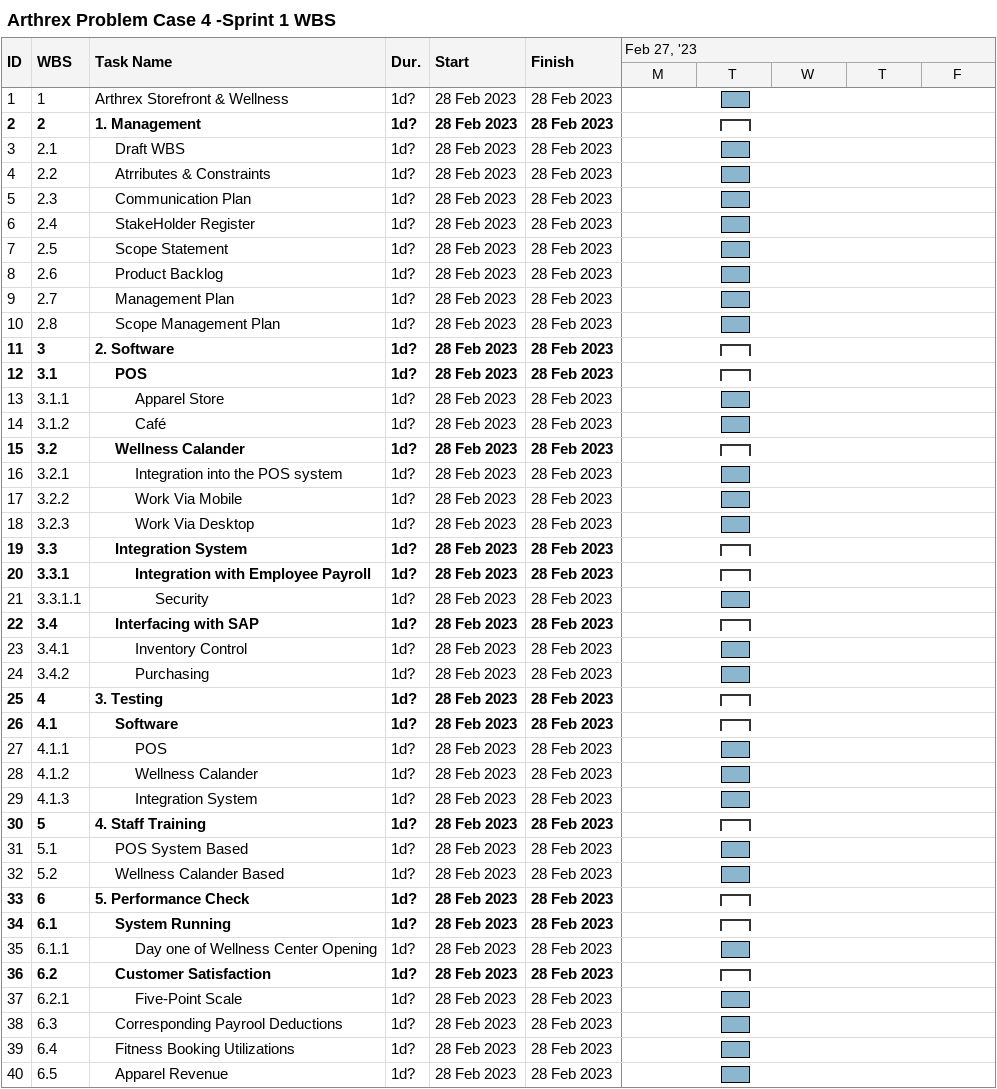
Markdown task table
Arthrex Problem Case 4 -Sprint 1 WBS

| ID | WBS | Task | Duration | Start | Finish |
|---|---|---|---|---|---|
| 1 | 1 | Arthrex Storefront & Wellness | 1d? | 2023-02-28 | 2023-02-28 |
| 2 | 2 | **1. Management** | 1d? | 2023-02-28 | 2023-02-28 |
| 3 | 2.1 | Draft WBS | 1d? | 2023-02-28 | 2023-02-28 |
| 4 | 2.2 | Atrributes & Constraints | 1d? | 2023-02-28 | 2023-02-28 |
| 5 | 2.3 | Communication Plan | 1d? | 2023-02-28 | 2023-02-28 |
| 6 | 2.4 | StakeHolder Register | 1d? | 2023-02-28 | 2023-02-28 |
| 7 | 2.5 | Scope Statement | 1d? | 2023-02-28 | 2023-02-28 |
| 8 | 2.6 | Product Backlog | 1d? | 2023-02-28 | 2023-02-28 |
| 9 | 2.7 | Management Plan | 1d? | 2023-02-28 | 2023-02-28 |
| 10 | 2.8 | Scope Management Plan | 1d? | 2023-02-28 | 2023-02-28 |
| 11 | 3 | **2. Software** | 1d? | 2023-02-28 | 2023-02-28 |
| 12 | 3.1 | **POS** | 1d? | 2023-02-28 | 2023-02-28 |
| 13 | 3.1.1 | Apparel Store | 1d? | 2023-02-28 | 2023-02-28 |
| 14 | 3.1.2 | Café | 1d? | 2023-02-28 | 2023-02-28 |
| 15 | 3.2 | **Wellness Calander** | 1d? | 2023-02-28 | 2023-02-28 |
| 16 | 3.2.1 | Integration into the POS system | 1d? | 2023-02-28 | 2023-02-28 |
| 17 | 3.2.2 | Work Via Mobile | 1d? | 2023-02-28 | 2023-02-28 |
| 18 | 3.2.3 | Work Via Desktop | 1d? | 2023-02-28 | 2023-02-28 |
| 19 | 3.3 | **Integration System** | 1d? | 2023-02-28 | 2023-02-28 |
| 20 | 3.3.1 | **Integration with Employee Payroll** | 1d? | 2023-02-28 | 2023-02-28 |
| 21 | 3.3.1.1 | Security | 1d? | 2023-02-28 | 2023-02-28 |
| 22 | 3.4 | **Interfacing with SAP** | 1d? | 2023-02-28 | 2023-02-28 |
| 23 | 3.4.1 | Inventory Control | 1d? | 2023-02-28 | 2023-02-28 |
| 24 | 3.4.2 | Purchasing | 1d? | 2023-02-28 | 2023-02-28 |
| 25 | 4 | **3. Testing** | 1d? | 2023-02-28 | 2023-02-28 |
| 26 | 4.1 | **Software** | 1d? | 2023-02-28 | 2023-02-28 |
| 27 | 4.1.1 | POS | 1d? | 2023-02-28 | 2023-02-28 |
| 28 | 4.1.2 | Wellness Calander | 1d? | 2023-02-28 | 2023-02-28 |
| 29 | 4.1.3 | Integration System | 1d? | 2023-02-28 | 2023-02-28 |
| 30 | 5 | **4. Staff Training** | 1d? | 2023-02-28 | 2023-02-28 |
| 31 | 5.1 | POS System Based | 1d? | 2023-02-28 | 2023-02-28 |
| 32 | 5.2 | Wellness Calander Based | 1d? | 2023-02-28 | 2023-02-28 |
| 33 | 6 | **5. Performance Check** | 1d? | 2023-02-28 | 2023-02-28 |
| 34 | 6.1 | **System Running** | 1d? | 2023-02-28 | 2023-02-28 |
| 35 | 6.1.1 | Day one of Wellness Center Opening | 1d? | 2023-02-28 | 2023-02-28 |
| 36 | 6.2 | **Customer Satisfaction** | 1d? | 2023-02-28 | 2023-02-28 |
| 37 | 6.2.1 | Five-Point Scale | 1d? | 2023-02-28 | 2023-02-28 |
| 38 | 6.3 | Corresponding Payrool Deductions | 1d? | 2023-02-28 | 2023-02-28 |
| 39 | 6.4 | Fitness Booking Utilizations | 1d? | 2023-02-28 | 2023-02-28 |
| 40 | 6.5 | Apparel Revenue | 1d? | 2023-02-28 | 2023-02-28 |
